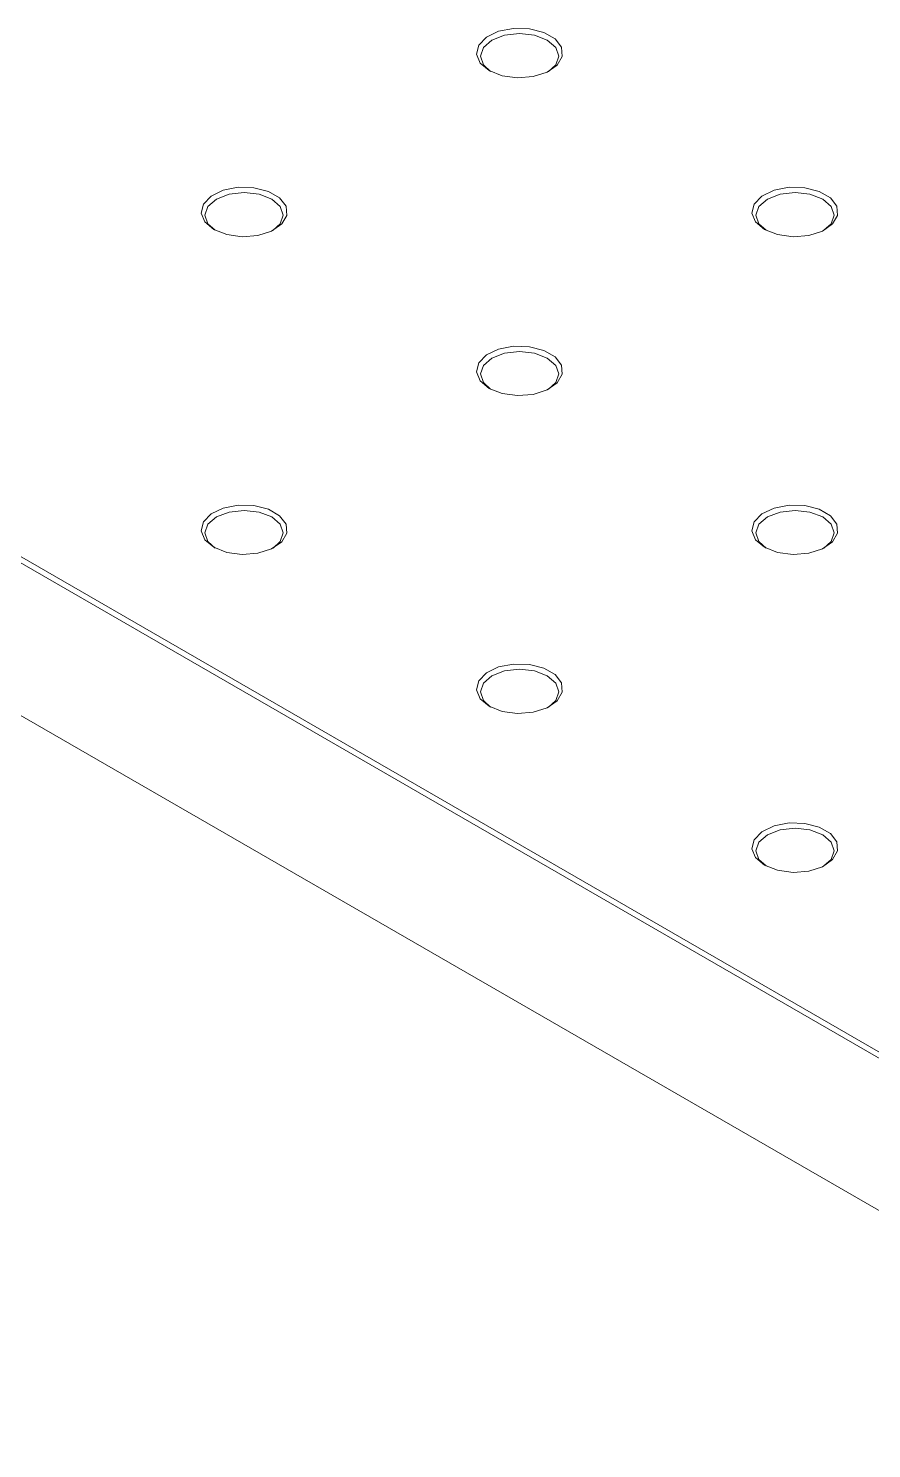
# Model space of a CAD drawing. Header units: inches. Extents: x 0.1 to 10.9, y 0 to 8.5.
# Drawn here: x 7.5324 to 7.7291, y 7.3391 to 7.6707 of the extents above; entities that cross this region are included whole.
import ezdxf

# ---------------------------------------------------------------- set-up
doc = ezdxf.new("R2010")
doc.units = ezdxf.units.IN
doc.header["$MEASUREMENT"] = 0

msp = doc.modelspace()

# ---------------------------------------------------------------- linework, layer by layer
at = {"color": 7, "linetype": 'Continuous', "lineweight": 18}
for p, q in [((9.63171, 6.33292), (7.33362, 7.65959)), ((7.33426, 7.6607), (9.63236, 6.33404)), ((7.33362, 7.62396), (9.63171, 6.29729)), ((9.63236, 6.29692), (7.33426, 7.62359))]:
    msp.add_line(p, q, dxfattribs=at)
at = {"color": 7, "linetype": 'Continuous', "lineweight": 18, "flags": 128}
for points in [[(7.63989, 7.66087), (7.6378, 7.66263), (7.63696, 7.6647), (7.63747, 7.66681), (7.63927, 7.66867), (7.64211, 7.67003), (7.64561, 7.67071), (7.64929, 7.67061), (7.65267, 7.66975), (7.65528, 7.66825), (7.65677, 7.6663), (7.65694, 7.66417), (7.65577, 7.66215), (7.65341, 7.66051), (7.65019, 7.65947), (7.64653, 7.65918), (7.64294, 7.65966), (7.63989, 7.66087)], [(7.65376, 7.66068), (7.65543, 7.66221), (7.65613, 7.66423), (7.65543, 7.66624), (7.65345, 7.66796), (7.65049, 7.6691), (7.64699, 7.6695), (7.6435, 7.6691), (7.64053, 7.66796), (7.63855, 7.66624), (7.63786, 7.66423), (7.63855, 7.66221), (7.64023, 7.66068)], [(7.57561, 7.62376), (7.57352, 7.62552), (7.57268, 7.62759), (7.57319, 7.6297), (7.57498, 7.63156), (7.57782, 7.63293), (7.58132, 7.6336), (7.58501, 7.6335), (7.58839, 7.63264), (7.591, 7.63114), (7.59249, 7.62919), (7.59266, 7.62706), (7.59149, 7.62504), (7.58913, 7.6234), (7.5859, 7.62236), (7.58225, 7.62207), (7.57865, 7.62255), (7.57561, 7.62376)], [(7.58948, 7.62357), (7.59115, 7.6251), (7.59185, 7.62712), (7.59115, 7.62913), (7.58917, 7.63085), (7.58621, 7.63199), (7.58271, 7.63239), (7.57921, 7.63199), (7.57625, 7.63085), (7.57427, 7.62913), (7.57357, 7.62712), (7.57427, 7.6251), (7.57594, 7.62357)], [(7.70417, 7.62376), (7.70209, 7.62552), (7.70124, 7.62759), (7.70175, 7.6297), (7.70355, 7.63156), (7.70639, 7.63293), (7.70989, 7.6336), (7.71358, 7.6335), (7.71695, 7.63264), (7.71956, 7.63114), (7.72105, 7.62919), (7.72123, 7.62706), (7.72005, 7.62504), (7.71769, 7.6234), (7.71447, 7.62236), (7.71081, 7.62207), (7.70722, 7.62255), (7.70417, 7.62376)], [(7.71804, 7.62357), (7.71972, 7.6251), (7.72041, 7.62712), (7.71972, 7.62913), (7.71774, 7.63085), (7.71477, 7.63199), (7.71128, 7.63239), (7.70778, 7.63199), (7.70482, 7.63085), (7.70284, 7.62913), (7.70214, 7.62712), (7.70284, 7.6251), (7.70451, 7.62357)], [(7.63989, 7.58665), (7.6378, 7.58841), (7.63696, 7.59048), (7.63747, 7.59259), (7.63927, 7.59445), (7.64211, 7.59582), (7.64561, 7.59649), (7.64929, 7.59639), (7.65267, 7.59553), (7.65528, 7.59403), (7.65677, 7.59208), (7.65694, 7.58995), (7.65577, 7.58793), (7.65341, 7.58629), (7.65019, 7.58525), (7.64653, 7.58496), (7.64294, 7.58544), (7.63989, 7.58665)], [(7.65376, 7.58646), (7.65543, 7.58799), (7.65613, 7.59001), (7.65543, 7.59203), (7.65345, 7.59374), (7.65049, 7.59488), (7.64699, 7.59528), (7.6435, 7.59488), (7.64053, 7.59374), (7.63855, 7.59203), (7.63786, 7.59001), (7.63855, 7.58799), (7.64023, 7.58646)], [(7.57561, 7.54954), (7.57352, 7.5513), (7.57268, 7.55337), (7.57319, 7.55548), (7.57498, 7.55734), (7.57782, 7.55871), (7.58132, 7.55938), (7.58501, 7.55928), (7.58839, 7.55842), (7.591, 7.55692), (7.59249, 7.55497), (7.59266, 7.55284), (7.59149, 7.55082), (7.58913, 7.54918), (7.5859, 7.54814), (7.58225, 7.54785), (7.57865, 7.54833), (7.57561, 7.54954)], [(7.58948, 7.54935), (7.59115, 7.55088), (7.59185, 7.5529), (7.59115, 7.55492), (7.58917, 7.55663), (7.58621, 7.55777), (7.58271, 7.55817), (7.57921, 7.55777), (7.57625, 7.55663), (7.57427, 7.55492), (7.57357, 7.5529), (7.57427, 7.55088), (7.57594, 7.54935)], [(7.70417, 7.54954), (7.70209, 7.5513), (7.70124, 7.55337), (7.70175, 7.55548), (7.70355, 7.55734), (7.70639, 7.55871), (7.70989, 7.55938), (7.71358, 7.55928), (7.71695, 7.55842), (7.71956, 7.55692), (7.72105, 7.55497), (7.72123, 7.55284), (7.72005, 7.55082), (7.71769, 7.54918), (7.71447, 7.54814), (7.71081, 7.54785), (7.70722, 7.54833), (7.70417, 7.54954)], [(7.71804, 7.54935), (7.71972, 7.55088), (7.72041, 7.5529), (7.71972, 7.55492), (7.71774, 7.55663), (7.71477, 7.55777), (7.71128, 7.55817), (7.70778, 7.55777), (7.70482, 7.55663), (7.70284, 7.55492), (7.70214, 7.5529), (7.70284, 7.55088), (7.70451, 7.54935)], [(7.63989, 7.51243), (7.6378, 7.51419), (7.63696, 7.51626), (7.63747, 7.51837), (7.63927, 7.52024), (7.64211, 7.5216), (7.64561, 7.52227), (7.64929, 7.52218), (7.65267, 7.52131), (7.65528, 7.51981), (7.65677, 7.51786), (7.65694, 7.51573), (7.65577, 7.51371), (7.65341, 7.51207), (7.65019, 7.51103), (7.64653, 7.51074), (7.64294, 7.51123), (7.63989, 7.51243)], [(7.65376, 7.51224), (7.65543, 7.51377), (7.65613, 7.51579), (7.65543, 7.51781), (7.65345, 7.51952), (7.65049, 7.52066), (7.64699, 7.52106), (7.6435, 7.52066), (7.64053, 7.51952), (7.63855, 7.51781), (7.63786, 7.51579), (7.63855, 7.51377), (7.64023, 7.51224)], [(7.70417, 7.47532), (7.70209, 7.47708), (7.70124, 7.47915), (7.70175, 7.48126), (7.70355, 7.48313), (7.70639, 7.48449), (7.70989, 7.48516), (7.71358, 7.48507), (7.71695, 7.48421), (7.71956, 7.4827), (7.72105, 7.48075), (7.72123, 7.47862), (7.72005, 7.4766), (7.71769, 7.47496), (7.71447, 7.47392), (7.71081, 7.47363), (7.70722, 7.47412), (7.70417, 7.47532)], [(7.71804, 7.47514), (7.71972, 7.47666), (7.72041, 7.47868), (7.71972, 7.4807), (7.71774, 7.48241), (7.71477, 7.48355), (7.71128, 7.48395), (7.70778, 7.48355), (7.70482, 7.48241), (7.70284, 7.4807), (7.70214, 7.47868), (7.70284, 7.47666), (7.70451, 7.47514)]]:
    msp.add_lwpolyline(points, dxfattribs=at)

doc.saveas('drawing.dxf')
